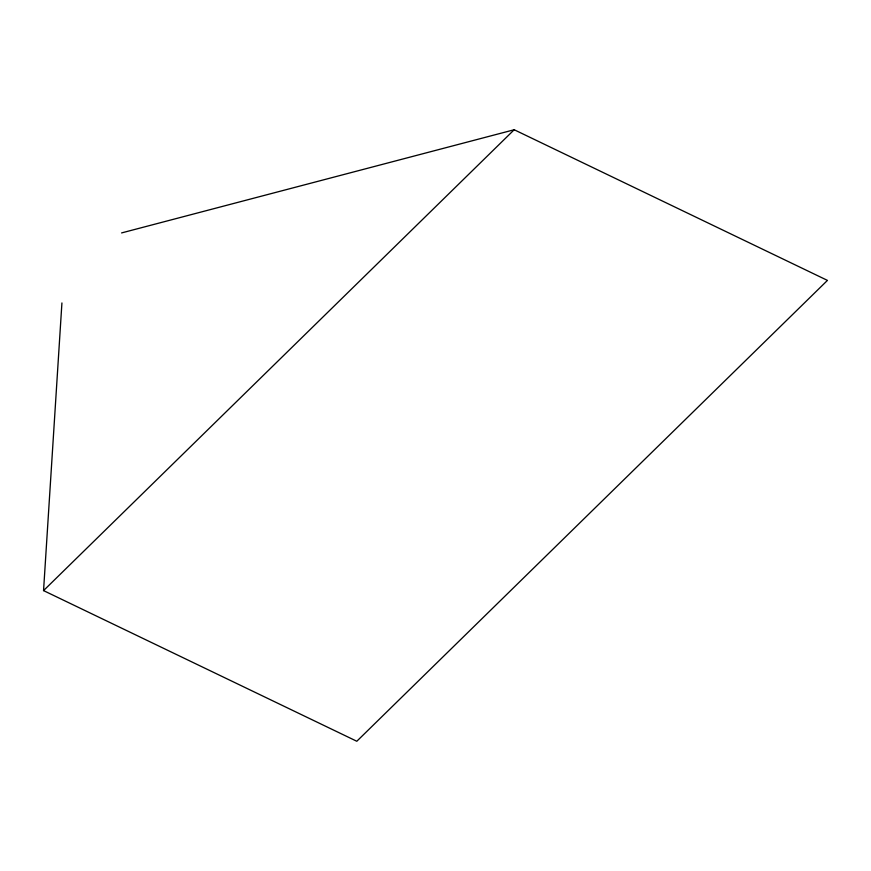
<?xml version="1.0" encoding="UTF-8"?>
<svg xmlns="http://www.w3.org/2000/svg" width="871" height="871" viewBox="0 0 871 871"><rect width="100%" height="100%" fill="white"/><g stroke="black" fill="none" stroke-linecap="round" stroke-linejoin="round"><path stroke-width="1.31" d="M121.581 232.927L514.195 129.746L827.45 280.397L356.805 741.254L43.55 590.603L61.928 302.945M43.55 590.603L514.195 129.746"/></g></svg>
